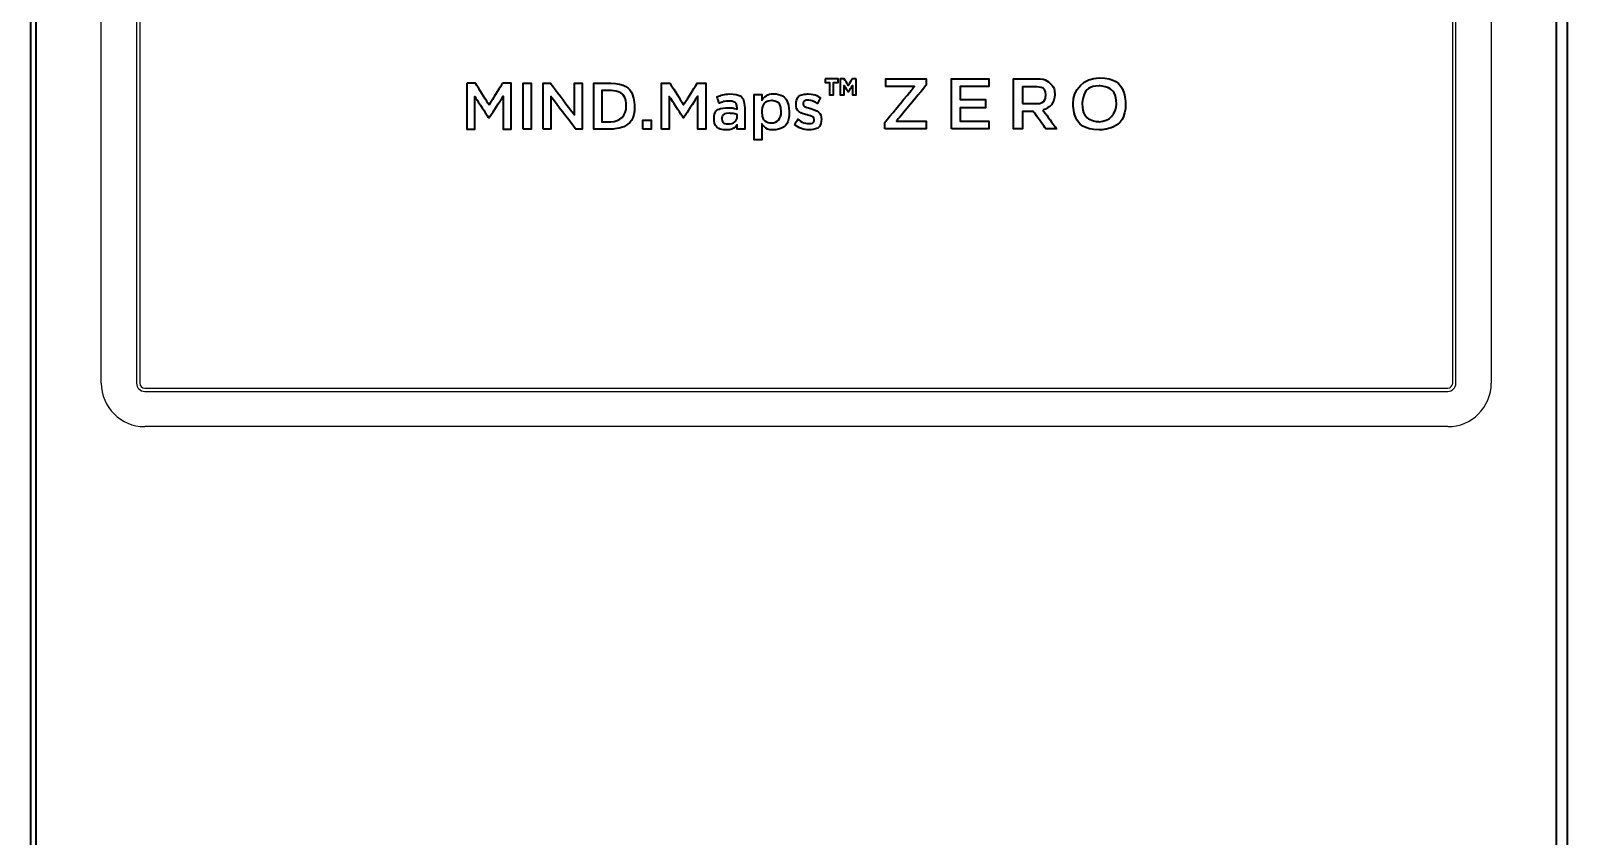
# Model space of a CAD drawing. Extents: x 6336 to 10269, y -393 to 3204.
# Drawn here: x 9036.6 to 9178.1, y 1802.6 to 1876.7 of the extents above; entities that cross this region are included whole.
import ezdxf

# ---------------------------------------------------------------- set-up
doc = ezdxf.new("R2010")
doc.units = 0
doc.header["$LTSCALE"] = 5
doc.layers.add('1', color=7, linetype='CONTINUOUS', true_color=0xffffff)
doc.layers.add('GEOM', color=7, linetype='CONTINUOUS')

msp = doc.modelspace()

# ---------------------------------------------------------------- linework, layer by layer
at = {"layer": '1', "color": 7, "linetype": 'Continuous', "lineweight": 35}
for p, q in [((9036.57, 1401.03), (9036.57, 2085.03)), ((9037.07, 1400.78), (9037.07, 2085.28)), ((9177.07, 1400.78), (9177.07, 2085.28)), ((9178.07, 2085.53), (9178.07, 1374.13))]:
    msp.add_line(p, q, dxfattribs=at)
for points, knots in [([(9109.72, 1872.32), (9109.72, 1872.32), (9110.93, 1872.32), (9110.93, 1872.32), (9110.93, 1872.32), (9110.93, 1872.32), (9110.93, 1871.97), (9110.93, 1871.97), (9110.93, 1871.97), (9110.93, 1871.97), (9110.51, 1871.97), (9110.51, 1871.97), (9110.51, 1871.97), (9110.51, 1871.97), (9110.51, 1870.82), (9110.51, 1870.82), (9110.51, 1870.82), (9110.51, 1870.82), (9110.14, 1870.82), (9110.14, 1870.82), (9110.14, 1870.82), (9110.14, 1870.82), (9110.14, 1871.97), (9110.14, 1871.97), (9110.14, 1871.97), (9110.14, 1871.97), (9109.72, 1871.97), (9109.72, 1871.97), (9109.72, 1871.97), (9109.72, 1871.97), (9109.72, 1872.32), (9109.72, 1872.32)], [0, 0, 0, 0, 0.111111, 0.111111, 0.111111, 0.166667, 0.222222, 0.222222, 0.222222, 0.277778, 0.333333, 0.333333, 0.333333, 0.388889, 0.444444, 0.444444, 0.444444, 0.5, 0.555556, 0.555556, 0.555556, 0.611111, 0.666667, 0.666667, 0.666667, 0.722222, 0.777778, 0.777778, 0.777778, 0.888889, 1, 1, 1, 1]), ([(9112.6, 1872.32), (9112.6, 1872.32), (9112.6, 1870.82), (9112.6, 1870.82), (9112.6, 1870.82), (9112.6, 1870.82), (9112.24, 1870.82), (9112.24, 1870.82), (9112.24, 1870.82), (9112.24, 1870.82), (9112.24, 1871.69), (9112.24, 1871.69), (9112.24, 1871.69), (9112.24, 1871.69), (9111.9, 1871.14), (9111.9, 1871.14), (9111.9, 1871.14), (9111.9, 1871.14), (9111.82, 1871.14), (9111.82, 1871.14), (9111.82, 1871.14), (9111.82, 1871.14), (9111.47, 1871.69), (9111.47, 1871.69), (9111.47, 1871.69), (9111.47, 1871.69), (9111.47, 1870.82), (9111.47, 1870.82), (9111.47, 1870.82), (9111.47, 1870.82), (9111.12, 1870.82), (9111.12, 1870.82), (9111.12, 1870.82), (9111.12, 1870.82), (9111.12, 1872.32), (9111.12, 1872.32), (9111.12, 1872.32), (9111.12, 1872.32), (9111.48, 1872.32), (9111.48, 1872.32), (9111.48, 1872.32), (9111.48, 1872.32), (9111.86, 1871.7), (9111.86, 1871.7), (9111.86, 1871.7), (9111.86, 1871.7), (9112.25, 1872.32), (9112.25, 1872.32), (9112.25, 1872.32), (9112.25, 1872.32), (9112.6, 1872.32), (9112.6, 1872.32)], [0, 0, 0, 0, 0.071429, 0.071429, 0.071429, 0.107143, 0.142857, 0.142857, 0.142857, 0.178571, 0.214286, 0.214286, 0.214286, 0.25, 0.285714, 0.285714, 0.285714, 0.321429, 0.357143, 0.357143, 0.357143, 0.392857, 0.428571, 0.428571, 0.428571, 0.464286, 0.5, 0.5, 0.5, 0.535714, 0.571429, 0.571429, 0.571429, 0.607143, 0.642857, 0.642857, 0.642857, 0.678571, 0.714286, 0.714286, 0.714286, 0.75, 0.785714, 0.785714, 0.785714, 0.821429, 0.857143, 0.857143, 0.857143, 0.928571, 1, 1, 1, 1]), ([(9115.22, 1867.69), (9115.22, 1867.69), (9119.03, 1867.69), (9119.03, 1867.69), (9119.03, 1867.69), (9119.03, 1867.69), (9119.03, 1868.41), (9119.03, 1868.41), (9119.03, 1868.41), (9119.03, 1868.41), (9116.29, 1868.41), (9116.29, 1868.41), (9116.29, 1868.41), (9116.29, 1868.41), (9119.03, 1871.72), (9119.03, 1871.72), (9119.03, 1871.72), (9119.03, 1871.72), (9119.03, 1872.32), (9119.03, 1872.32), (9119.03, 1872.32), (9119.03, 1872.32), (9115.31, 1872.32), (9115.31, 1872.32), (9115.31, 1872.32), (9115.31, 1872.32), (9115.31, 1871.6), (9115.31, 1871.6), (9115.31, 1871.6), (9115.31, 1871.6), (9117.96, 1871.6), (9117.96, 1871.6), (9117.96, 1871.6), (9117.96, 1871.6), (9115.22, 1868.29), (9115.22, 1868.29), (9115.22, 1868.29), (9115.22, 1868.29), (9115.22, 1867.69), (9115.22, 1867.69)], [0, 0, 0, 0, 0.090909, 0.090909, 0.090909, 0.136364, 0.181818, 0.181818, 0.181818, 0.227273, 0.272727, 0.272727, 0.272727, 0.318182, 0.363636, 0.363636, 0.363636, 0.409091, 0.454545, 0.454545, 0.454545, 0.5, 0.545455, 0.545455, 0.545455, 0.590909, 0.636364, 0.636364, 0.636364, 0.681818, 0.727273, 0.727273, 0.727273, 0.772727, 0.818182, 0.818182, 0.818182, 0.909091, 1, 1, 1, 1]), ([(9121.36, 1867.69), (9121.36, 1867.69), (9124.82, 1867.69), (9124.82, 1867.69), (9124.82, 1867.69), (9124.82, 1867.69), (9124.82, 1868.42), (9124.82, 1868.42), (9124.82, 1868.42), (9124.82, 1868.42), (9122.17, 1868.42), (9122.17, 1868.42), (9122.17, 1868.42), (9122.17, 1868.42), (9122.17, 1869.65), (9122.17, 1869.65), (9122.17, 1869.65), (9122.17, 1869.65), (9124.49, 1869.65), (9124.49, 1869.65), (9124.49, 1869.65), (9124.49, 1869.65), (9124.49, 1870.39), (9124.49, 1870.39), (9124.49, 1870.39), (9124.49, 1870.39), (9122.17, 1870.39), (9122.17, 1870.39), (9122.17, 1870.39), (9122.17, 1870.39), (9122.17, 1871.59), (9122.17, 1871.59), (9122.17, 1871.59), (9122.17, 1871.59), (9124.79, 1871.59), (9124.79, 1871.59), (9124.79, 1871.59), (9124.79, 1871.59), (9124.79, 1872.32), (9124.79, 1872.32), (9124.79, 1872.32), (9124.79, 1872.32), (9121.36, 1872.32), (9121.36, 1872.32), (9121.36, 1872.32), (9121.36, 1872.32), (9121.36, 1867.69), (9121.36, 1867.69)], [0, 0, 0, 0, 0.076923, 0.076923, 0.076923, 0.115385, 0.153846, 0.153846, 0.153846, 0.192308, 0.230769, 0.230769, 0.230769, 0.269231, 0.307692, 0.307692, 0.307692, 0.346154, 0.384615, 0.384615, 0.384615, 0.423077, 0.461538, 0.461538, 0.461538, 0.5, 0.538462, 0.538462, 0.538462, 0.576923, 0.615385, 0.615385, 0.615385, 0.653846, 0.692308, 0.692308, 0.692308, 0.730769, 0.769231, 0.769231, 0.769231, 0.807692, 0.846154, 0.846154, 0.846154, 0.923077, 1, 1, 1, 1]), ([(9129.78, 1869.44), (9130.42, 1869.63), (9130.88, 1870.08), (9130.88, 1870.85), (9130.88, 1870.85), (9130.88, 1870.85), (9130.88, 1870.86), (9130.88, 1870.86), (9130.88, 1870.86), (9130.88, 1871.26), (9130.74, 1871.61), (9130.49, 1871.86), (9130.49, 1871.86), (9130.19, 1872.15), (9129.74, 1872.32), (9129.16, 1872.32), (9129.16, 1872.32), (9129.16, 1872.32), (9127.09, 1872.32), (9127.09, 1872.32), (9127.09, 1872.32), (9127.09, 1872.32), (9127.09, 1867.69), (9127.09, 1867.69), (9127.09, 1867.69), (9127.09, 1867.69), (9127.91, 1867.69), (9127.91, 1867.69), (9127.91, 1867.69), (9127.91, 1867.69), (9127.91, 1869.3), (9127.91, 1869.3), (9127.91, 1869.3), (9127.91, 1869.3), (9128.92, 1869.3), (9128.92, 1869.3), (9128.92, 1869.3), (9128.92, 1869.3), (9130.06, 1867.69), (9130.06, 1867.69), (9130.06, 1867.69), (9130.06, 1867.69), (9131.03, 1867.69), (9131.03, 1867.69), (9131.03, 1867.69), (9131.03, 1867.69), (9129.78, 1869.44), (9129.78, 1869.44)], [0, 0, 0, 0, 0.076923, 0.076923, 0.076923, 0.115385, 0.153846, 0.153846, 0.153846, 0.192308, 0.230769, 0.230769, 0.230769, 0.269231, 0.307692, 0.307692, 0.307692, 0.346154, 0.384615, 0.384615, 0.384615, 0.423077, 0.461538, 0.461538, 0.461538, 0.5, 0.538462, 0.538462, 0.538462, 0.576923, 0.615385, 0.615385, 0.615385, 0.653846, 0.692308, 0.692308, 0.692308, 0.730769, 0.769231, 0.769231, 0.769231, 0.807692, 0.846154, 0.846154, 0.846154, 0.923077, 1, 1, 1, 1]), ([(9134.98, 1872.4), (9133.56, 1872.4), (9132.56, 1871.31), (9132.56, 1870.01), (9132.56, 1870.01), (9132.56, 1870.01), (9132.56, 1869.99), (9132.56, 1869.99), (9132.56, 1869.99), (9132.56, 1868.69), (9133.55, 1867.61), (9134.97, 1867.61), (9134.97, 1867.61), (9136.39, 1867.61), (9137.4, 1868.7), (9137.4, 1870.01), (9137.4, 1870.01), (9137.4, 1870.01), (9137.4, 1870.02), (9137.4, 1870.02), (9137.4, 1870.02), (9137.4, 1871.32), (9136.41, 1872.4), (9134.98, 1872.4)], [0, 0, 0, 0, 0.142857, 0.142857, 0.142857, 0.214286, 0.285714, 0.285714, 0.285714, 0.357143, 0.428571, 0.428571, 0.428571, 0.5, 0.571429, 0.571429, 0.571429, 0.642857, 0.714286, 0.714286, 0.714286, 0.857143, 1, 1, 1, 1]), ([(9076.74, 1871.91), (9076.74, 1871.91), (9077.52, 1871.91), (9077.52, 1871.91), (9077.52, 1871.91), (9077.52, 1871.91), (9078.78, 1869.9), (9078.78, 1869.9), (9078.78, 1869.9), (9078.78, 1869.9), (9080.04, 1871.91), (9080.04, 1871.91), (9080.04, 1871.91), (9080.04, 1871.91), (9080.81, 1871.91), (9080.81, 1871.91), (9080.81, 1871.91), (9080.81, 1871.91), (9080.81, 1867.67), (9080.81, 1867.67), (9080.81, 1867.67), (9080.81, 1867.67), (9080.09, 1867.67), (9080.09, 1867.67), (9080.09, 1867.67), (9080.09, 1867.67), (9080.09, 1870.71), (9080.09, 1870.71), (9080.09, 1870.71), (9080.09, 1870.71), (9078.78, 1868.71), (9078.78, 1868.71), (9078.78, 1868.71), (9078.78, 1868.71), (9078.75, 1868.71), (9078.75, 1868.71), (9078.75, 1868.71), (9078.75, 1868.71), (9077.46, 1870.69), (9077.46, 1870.69), (9077.46, 1870.69), (9077.46, 1870.69), (9077.46, 1867.67), (9077.46, 1867.67), (9077.46, 1867.67), (9077.46, 1867.67), (9076.74, 1867.67), (9076.74, 1867.67), (9076.74, 1867.67), (9076.74, 1867.67), (9076.74, 1871.91), (9076.74, 1871.91)], [0, 0, 0, 0, 0.071429, 0.071429, 0.071429, 0.107143, 0.142857, 0.142857, 0.142857, 0.178571, 0.214286, 0.214286, 0.214286, 0.25, 0.285714, 0.285714, 0.285714, 0.321429, 0.357143, 0.357143, 0.357143, 0.392857, 0.428571, 0.428571, 0.428571, 0.464286, 0.5, 0.5, 0.5, 0.535714, 0.571429, 0.571429, 0.571429, 0.607143, 0.642857, 0.642857, 0.642857, 0.678571, 0.714286, 0.714286, 0.714286, 0.75, 0.785714, 0.785714, 0.785714, 0.821429, 0.857143, 0.857143, 0.857143, 0.928571, 1, 1, 1, 1]), ([(9081.92, 1867.67), (9081.92, 1867.67), (9082.65, 1867.67), (9082.65, 1867.67), (9082.65, 1867.67), (9082.65, 1867.67), (9082.65, 1871.91), (9082.65, 1871.91), (9082.65, 1871.91), (9082.65, 1871.91), (9081.92, 1871.91), (9081.92, 1871.91), (9081.92, 1871.91), (9081.92, 1871.91), (9081.92, 1867.67), (9081.92, 1867.67)], [0, 0, 0, 0, 0.2, 0.2, 0.2, 0.3, 0.4, 0.4, 0.4, 0.5, 0.6, 0.6, 0.6, 0.8, 1, 1, 1, 1]), ([(9083.76, 1867.67), (9083.76, 1867.67), (9084.47, 1867.67), (9084.47, 1867.67), (9084.47, 1867.67), (9084.47, 1867.67), (9084.47, 1870.68), (9084.47, 1870.68), (9084.47, 1870.68), (9084.47, 1870.68), (9086.76, 1867.67), (9086.76, 1867.67), (9086.76, 1867.67), (9086.76, 1867.67), (9087.37, 1867.67), (9087.37, 1867.67), (9087.37, 1867.67), (9087.37, 1867.67), (9087.37, 1871.91), (9087.37, 1871.91), (9087.37, 1871.91), (9087.37, 1871.91), (9086.65, 1871.91), (9086.65, 1871.91), (9086.65, 1871.91), (9086.65, 1871.91), (9086.65, 1868.98), (9086.65, 1868.98), (9086.65, 1868.98), (9086.65, 1868.98), (9084.43, 1871.91), (9084.43, 1871.91), (9084.43, 1871.91), (9084.43, 1871.91), (9083.76, 1871.91), (9083.76, 1871.91), (9083.76, 1871.91), (9083.76, 1871.91), (9083.76, 1867.67), (9083.76, 1867.67)], [0, 0, 0, 0, 0.090909, 0.090909, 0.090909, 0.136364, 0.181818, 0.181818, 0.181818, 0.227273, 0.272727, 0.272727, 0.272727, 0.318182, 0.363636, 0.363636, 0.363636, 0.409091, 0.454545, 0.454545, 0.454545, 0.5, 0.545455, 0.545455, 0.545455, 0.590909, 0.636364, 0.636364, 0.636364, 0.681818, 0.727273, 0.727273, 0.727273, 0.772727, 0.818182, 0.818182, 0.818182, 0.909091, 1, 1, 1, 1]), ([(9089.98, 1871.91), (9089.98, 1871.91), (9088.43, 1871.91), (9088.43, 1871.91), (9088.43, 1871.91), (9088.43, 1871.91), (9088.43, 1867.67), (9088.43, 1867.67), (9088.43, 1867.67), (9088.43, 1867.67), (9089.98, 1867.67), (9089.98, 1867.67), (9089.98, 1867.67), (9091.28, 1867.67), (9092.18, 1868.59), (9092.18, 1869.79), (9092.18, 1869.79), (9092.18, 1869.79), (9092.18, 1869.8), (9092.18, 1869.8), (9092.18, 1869.8), (9092.18, 1870.99), (9091.28, 1871.91), (9089.98, 1871.91)], [0, 0, 0, 0, 0.142857, 0.142857, 0.142857, 0.214286, 0.285714, 0.285714, 0.285714, 0.357143, 0.428571, 0.428571, 0.428571, 0.5, 0.571429, 0.571429, 0.571429, 0.642857, 0.714286, 0.714286, 0.714286, 0.857143, 1, 1, 1, 1]), ([(9091.42, 1869.77), (9091.42, 1868.95), (9090.85, 1868.35), (9089.98, 1868.35), (9089.98, 1868.35), (9089.98, 1868.35), (9089.16, 1868.35), (9089.16, 1868.35), (9089.16, 1868.35), (9089.16, 1868.35), (9089.16, 1871.23), (9089.16, 1871.23), (9089.16, 1871.23), (9089.16, 1871.23), (9089.98, 1871.23), (9089.98, 1871.23), (9089.98, 1871.23), (9090.85, 1871.23), (9091.42, 1870.62), (9091.42, 1869.79), (9091.42, 1869.79), (9091.42, 1869.79), (9091.42, 1869.77), (9091.42, 1869.77)], [0, 0, 0, 0, 0.142857, 0.142857, 0.142857, 0.214286, 0.285714, 0.285714, 0.285714, 0.357143, 0.428571, 0.428571, 0.428571, 0.5, 0.571429, 0.571429, 0.571429, 0.642857, 0.714286, 0.714286, 0.714286, 0.857143, 1, 1, 1, 1]), ([(9094.66, 1867.67), (9094.66, 1867.67), (9095.37, 1867.67), (9095.37, 1867.67), (9095.37, 1867.67), (9095.37, 1867.67), (9095.37, 1870.69), (9095.37, 1870.69), (9095.37, 1870.69), (9095.37, 1870.69), (9096.67, 1868.71), (9096.67, 1868.71), (9096.67, 1868.71), (9096.67, 1868.71), (9096.69, 1868.71), (9096.69, 1868.71), (9096.69, 1868.71), (9096.69, 1868.71), (9098, 1870.71), (9098, 1870.71), (9098, 1870.71), (9098, 1870.71), (9098, 1867.67), (9098, 1867.67), (9098, 1867.67), (9098, 1867.67), (9098.73, 1867.67), (9098.73, 1867.67), (9098.73, 1867.67), (9098.73, 1867.67), (9098.73, 1871.91), (9098.73, 1871.91), (9098.73, 1871.91), (9098.73, 1871.91), (9097.95, 1871.91), (9097.95, 1871.91), (9097.95, 1871.91), (9097.95, 1871.91), (9096.69, 1869.9), (9096.69, 1869.9), (9096.69, 1869.9), (9096.69, 1869.9), (9095.43, 1871.91), (9095.43, 1871.91), (9095.43, 1871.91), (9095.43, 1871.91), (9094.66, 1871.91), (9094.66, 1871.91), (9094.66, 1871.91), (9094.66, 1871.91), (9094.66, 1867.67), (9094.66, 1867.67)], [0, 0, 0, 0, 0.071429, 0.071429, 0.071429, 0.107143, 0.142857, 0.142857, 0.142857, 0.178571, 0.214286, 0.214286, 0.214286, 0.25, 0.285714, 0.285714, 0.285714, 0.321429, 0.357143, 0.357143, 0.357143, 0.392857, 0.428571, 0.428571, 0.428571, 0.464286, 0.5, 0.5, 0.5, 0.535714, 0.571429, 0.571429, 0.571429, 0.607143, 0.642857, 0.642857, 0.642857, 0.678571, 0.714286, 0.714286, 0.714286, 0.75, 0.785714, 0.785714, 0.785714, 0.821429, 0.857143, 0.857143, 0.857143, 0.928571, 1, 1, 1, 1]), ([(9100.96, 1870.91), (9100.45, 1870.91), (9100.11, 1870.8), (9099.77, 1870.65), (9099.77, 1870.65), (9099.77, 1870.65), (9099.97, 1870.06), (9099.97, 1870.06), (9099.97, 1870.06), (9100.25, 1870.18), (9100.51, 1870.26), (9100.86, 1870.26), (9100.86, 1870.26), (9101.36, 1870.26), (9101.63, 1870.02), (9101.63, 1869.58), (9101.63, 1869.58), (9101.63, 1869.58), (9101.63, 1869.51), (9101.63, 1869.51), (9101.63, 1869.51), (9101.39, 1869.59), (9101.14, 1869.65), (9100.77, 1869.65), (9100.77, 1869.65), (9100.04, 1869.65), (9099.5, 1869.31), (9099.5, 1868.6), (9099.5, 1868.6), (9099.5, 1868.6), (9099.5, 1868.59), (9099.5, 1868.59), (9099.5, 1868.59), (9099.5, 1867.95), (9100.02, 1867.6), (9100.61, 1867.6), (9100.61, 1867.6), (9101.09, 1867.6), (9101.41, 1867.8), (9101.62, 1868.06), (9101.62, 1868.06), (9101.62, 1868.06), (9101.62, 1867.67), (9101.62, 1867.67), (9101.62, 1867.67), (9101.62, 1867.67), (9102.33, 1867.67), (9102.33, 1867.67), (9102.33, 1867.67), (9102.33, 1867.67), (9102.33, 1869.56), (9102.33, 1869.56), (9102.33, 1869.56), (9102.33, 1870.42), (9101.88, 1870.91), (9100.96, 1870.91)], [0, 0, 0, 0, 0.066667, 0.066667, 0.066667, 0.1, 0.133333, 0.133333, 0.133333, 0.166667, 0.2, 0.2, 0.2, 0.233333, 0.266667, 0.266667, 0.266667, 0.3, 0.333333, 0.333333, 0.333333, 0.366667, 0.4, 0.4, 0.4, 0.433333, 0.466667, 0.466667, 0.466667, 0.5, 0.533333, 0.533333, 0.533333, 0.566667, 0.6, 0.6, 0.6, 0.633333, 0.666667, 0.666667, 0.666667, 0.7, 0.733333, 0.733333, 0.733333, 0.766667, 0.8, 0.8, 0.8, 0.833333, 0.866667, 0.866667, 0.866667, 0.933333, 1, 1, 1, 1]), ([(9104.96, 1870.93), (9104.46, 1870.93), (9104.13, 1870.66), (9103.9, 1870.33), (9103.9, 1870.33), (9103.9, 1870.33), (9103.9, 1870.86), (9103.9, 1870.86), (9103.9, 1870.86), (9103.9, 1870.86), (9103.19, 1870.86), (9103.19, 1870.86), (9103.19, 1870.86), (9103.19, 1870.86), (9103.19, 1866.7), (9103.19, 1866.7), (9103.19, 1866.7), (9103.19, 1866.7), (9103.9, 1866.7), (9103.9, 1866.7), (9103.9, 1866.7), (9103.9, 1866.7), (9103.9, 1868.17), (9103.9, 1868.17), (9103.9, 1868.17), (9104.12, 1867.87), (9104.45, 1867.6), (9104.96, 1867.6), (9104.96, 1867.6), (9105.71, 1867.6), (9106.42, 1868.2), (9106.42, 1869.26), (9106.42, 1869.26), (9106.42, 1869.26), (9106.42, 1869.27), (9106.42, 1869.27), (9106.42, 1869.27), (9106.42, 1870.33), (9105.7, 1870.93), (9104.96, 1870.93)], [0, 0, 0, 0, 0.090909, 0.090909, 0.090909, 0.136364, 0.181818, 0.181818, 0.181818, 0.227273, 0.272727, 0.272727, 0.272727, 0.318182, 0.363636, 0.363636, 0.363636, 0.409091, 0.454545, 0.454545, 0.454545, 0.5, 0.545455, 0.545455, 0.545455, 0.590909, 0.636364, 0.636364, 0.636364, 0.681818, 0.727273, 0.727273, 0.727273, 0.772727, 0.818182, 0.818182, 0.818182, 0.909091, 1, 1, 1, 1]), ([(9106.9, 1868.09), (9107.29, 1867.77), (9107.78, 1867.61), (9108.23, 1867.61), (9108.23, 1867.61), (9108.88, 1867.61), (9109.38, 1867.94), (9109.38, 1868.61), (9109.38, 1868.61), (9109.38, 1868.61), (9109.38, 1868.62), (9109.38, 1868.62), (9109.38, 1868.62), (9109.38, 1869.2), (9108.87, 1869.41), (9108.41, 1869.56), (9108.41, 1869.56), (9108.05, 1869.68), (9107.71, 1869.77), (9107.71, 1870), (9107.71, 1870), (9107.71, 1870), (9107.71, 1870.02), (9107.71, 1870.02), (9107.71, 1870.02), (9107.71, 1870.2), (9107.87, 1870.34), (9108.15, 1870.34), (9108.15, 1870.34), (9108.41, 1870.34), (9108.73, 1870.22), (9109.03, 1870.03), (9109.03, 1870.03), (9109.03, 1870.03), (9109.31, 1870.56), (9109.31, 1870.56), (9109.31, 1870.56), (9108.98, 1870.78), (9108.56, 1870.92), (9108.17, 1870.92), (9108.17, 1870.92), (9107.54, 1870.92), (9107.05, 1870.55), (9107.05, 1869.94), (9107.05, 1869.94), (9107.05, 1869.94), (9107.05, 1869.93), (9107.05, 1869.93), (9107.05, 1869.93), (9107.05, 1869.32), (9107.57, 1869.13), (9108.03, 1868.99), (9108.03, 1868.99), (9108.4, 1868.88), (9108.73, 1868.79), (9108.73, 1868.55), (9108.73, 1868.55), (9108.73, 1868.55), (9108.73, 1868.53), (9108.73, 1868.53), (9108.73, 1868.53), (9108.73, 1868.32), (9108.55, 1868.19), (9108.24, 1868.19), (9108.24, 1868.19), (9107.92, 1868.19), (9107.56, 1868.32), (9107.22, 1868.58), (9107.22, 1868.58), (9107.22, 1868.58), (9106.9, 1868.09), (9106.9, 1868.09)], [0, 0, 0, 0, 0.052632, 0.052632, 0.052632, 0.078947, 0.105263, 0.105263, 0.105263, 0.131579, 0.157895, 0.157895, 0.157895, 0.184211, 0.210526, 0.210526, 0.210526, 0.236842, 0.263158, 0.263158, 0.263158, 0.289474, 0.315789, 0.315789, 0.315789, 0.342105, 0.368421, 0.368421, 0.368421, 0.394737, 0.421053, 0.421053, 0.421053, 0.447368, 0.473684, 0.473684, 0.473684, 0.5, 0.526316, 0.526316, 0.526316, 0.552632, 0.578947, 0.578947, 0.578947, 0.605263, 0.631579, 0.631579, 0.631579, 0.657895, 0.684211, 0.684211, 0.684211, 0.710526, 0.736842, 0.736842, 0.736842, 0.763158, 0.789474, 0.789474, 0.789474, 0.815789, 0.842105, 0.842105, 0.842105, 0.868421, 0.894737, 0.894737, 0.894737, 0.947368, 1, 1, 1, 1]), ([(9127.91, 1870.02), (9127.91, 1870.02), (9127.91, 1871.58), (9127.91, 1871.58), (9127.91, 1871.58), (9127.91, 1871.58), (9129.09, 1871.58), (9129.09, 1871.58), (9129.09, 1871.58), (9129.69, 1871.58), (9130.05, 1871.31), (9130.05, 1870.81), (9130.05, 1870.81), (9130.05, 1870.81), (9130.05, 1870.8), (9130.05, 1870.8), (9130.05, 1870.8), (9130.05, 1870.33), (9129.68, 1870.02), (9129.1, 1870.02), (9129.1, 1870.02), (9129.1, 1870.02), (9127.91, 1870.02), (9127.91, 1870.02)], [0, 0, 0, 0, 0.142857, 0.142857, 0.142857, 0.214286, 0.285714, 0.285714, 0.285714, 0.357143, 0.428571, 0.428571, 0.428571, 0.5, 0.571429, 0.571429, 0.571429, 0.642857, 0.714286, 0.714286, 0.714286, 0.857143, 1, 1, 1, 1]), ([(9136.55, 1869.99), (9136.55, 1869.09), (9135.9, 1868.36), (9134.98, 1868.36), (9134.98, 1868.36), (9134.07, 1868.36), (9133.41, 1869.11), (9133.41, 1870.01), (9133.41, 1870.01), (9133.41, 1870.01), (9133.41, 1870.02), (9133.41, 1870.02), (9133.41, 1870.02), (9133.41, 1870.92), (9134.05, 1871.65), (9134.97, 1871.65), (9134.97, 1871.65), (9135.89, 1871.65), (9136.55, 1870.91), (9136.55, 1870.01), (9136.55, 1870.01), (9136.55, 1870.01), (9136.55, 1869.99), (9136.55, 1869.99)], [0, 0, 0, 0, 0.142857, 0.142857, 0.142857, 0.214286, 0.285714, 0.285714, 0.285714, 0.357143, 0.428571, 0.428571, 0.428571, 0.5, 0.571429, 0.571429, 0.571429, 0.642857, 0.714286, 0.714286, 0.714286, 0.857143, 1, 1, 1, 1]), ([(9105.69, 1869.26), (9105.69, 1868.63), (9105.29, 1868.24), (9104.8, 1868.24), (9104.8, 1868.24), (9104.31, 1868.24), (9103.89, 1868.64), (9103.89, 1869.26), (9103.89, 1869.26), (9103.89, 1869.26), (9103.89, 1869.27), (9103.89, 1869.27), (9103.89, 1869.27), (9103.89, 1869.88), (9104.31, 1870.3), (9104.8, 1870.3), (9104.8, 1870.3), (9105.28, 1870.3), (9105.69, 1869.89), (9105.69, 1869.27), (9105.69, 1869.27), (9105.69, 1869.27), (9105.69, 1869.26), (9105.69, 1869.26)], [0, 0, 0, 0, 0.142857, 0.142857, 0.142857, 0.214286, 0.285714, 0.285714, 0.285714, 0.357143, 0.428571, 0.428571, 0.428571, 0.5, 0.571429, 0.571429, 0.571429, 0.642857, 0.714286, 0.714286, 0.714286, 0.857143, 1, 1, 1, 1]), ([(9092.93, 1867.67), (9092.93, 1867.67), (9093.72, 1867.67), (9093.72, 1867.67), (9093.72, 1867.67), (9093.72, 1867.67), (9093.72, 1868.5), (9093.72, 1868.5), (9093.72, 1868.5), (9093.72, 1868.5), (9092.93, 1868.5), (9092.93, 1868.5), (9092.93, 1868.5), (9092.93, 1868.5), (9092.93, 1867.67), (9092.93, 1867.67)], [0, 0, 0, 0, 0.2, 0.2, 0.2, 0.3, 0.4, 0.4, 0.4, 0.5, 0.6, 0.6, 0.6, 0.8, 1, 1, 1, 1]), ([(9101.64, 1868.82), (9101.64, 1868.43), (9101.29, 1868.15), (9100.81, 1868.15), (9100.81, 1868.15), (9100.48, 1868.15), (9100.21, 1868.32), (9100.21, 1868.62), (9100.21, 1868.62), (9100.21, 1868.62), (9100.21, 1868.64), (9100.21, 1868.64), (9100.21, 1868.64), (9100.21, 1868.95), (9100.48, 1869.13), (9100.93, 1869.13), (9100.93, 1869.13), (9101.2, 1869.13), (9101.46, 1869.08), (9101.64, 1869.01), (9101.64, 1869.01), (9101.64, 1869.01), (9101.64, 1868.82), (9101.64, 1868.82)], [0, 0, 0, 0, 0.142857, 0.142857, 0.142857, 0.214286, 0.285714, 0.285714, 0.285714, 0.357143, 0.428571, 0.428571, 0.428571, 0.5, 0.571429, 0.571429, 0.571429, 0.642857, 0.714286, 0.714286, 0.714286, 0.857143, 1, 1, 1, 1])]:
    msp.add_open_spline(points, degree=3, knots=knots, dxfattribs=at)
at = {"layer": 'GEOM', "color": 7, "linetype": 'Continuous'}
for p, q in [((9043.07, 1844.28), (9043.07, 2051.28)), ((9046.32, 2051.28), (9046.32, 1844.28)), ((9046.62, 2051.28), (9046.62, 1844.28)), ((9167.52, 1844.28), (9167.52, 2051.28)), ((9167.82, 1844.28), (9167.82, 2051.28)), ((9171.07, 2051.28), (9171.07, 1844.28)), ((9047.07, 1843.83), (9167.07, 1843.83)), ((9047.07, 1843.53), (9167.07, 1843.53)), ((9167.07, 1840.28), (9047.07, 1840.28))]:
    msp.add_line(p, q, dxfattribs=at)
for centre, radius, start, end in [((9047.07, 1844.28), 4, 180, 270), ((9047.07, 1844.28), 0.75, 180, 270), ((9047.07, 1844.28), 0.45, 180, 270), ((9167.07, 1844.28), 4, 270, 0), ((9167.07, 1844.28), 0.75, 270, 0), ((9167.07, 1844.28), 0.45, 270, 0)]:
    msp.add_arc(centre, radius, start, end, dxfattribs=at)

doc.saveas('drawing.dxf')
